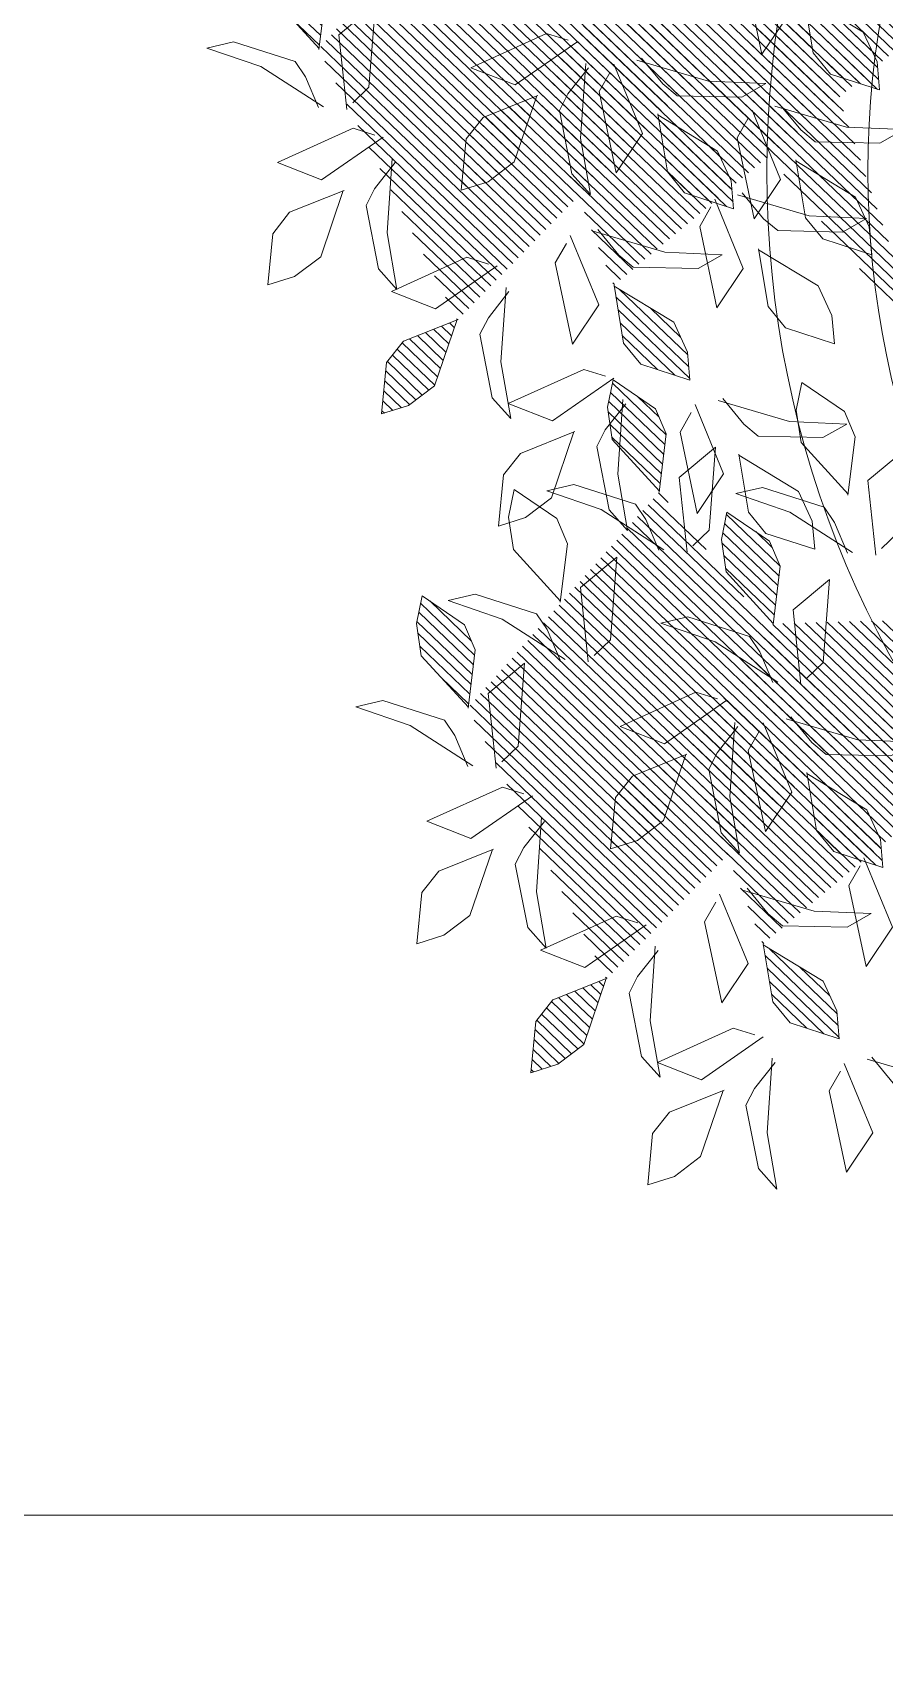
# Model space of a CAD drawing. Header units: millimetres. Extents: x 29001 to 40804, y -8833 to -5892.
# Drawn here: x 30043.81 to 30060.66, y -8650.95 to -8618.93 of the extents above; entities that cross this region are included whole.
import ezdxf

# ---------------------------------------------------------------- set-up
doc = ezdxf.new("R2010")
doc.units = ezdxf.units.MM
doc.linetypes.add('ACAD_ISO03W100', pattern=[30, 12, -18])
doc.layers.get('0').update_dxf_attribs({"lineweight": 0})
for name, color, linetype, lineweight in [('250', 250, 'Continuous', 0), ('saksı', 180, 'Continuous', 0), ('wipeout', 254, 'Continuous', 0), ('xxx_Auto_Tefris_Tefris', 32, 'Continuous', 0)]:
    doc.layers.add(name, color=color, linetype=linetype, lineweight=lineweight)
pattern_1 = [(45, (-1654802.840952, 54994.59927), (-0.0105615167031, 0.0105615167031), [])]
pattern_2 = [(45, (-1654802.583758, 54995.853821), (-0.0105615167031, 0.0105615167031), [])]

# ---------------------------------------------------------------- blocks, each defined once
blk = doc.blocks.new('TÜM LAYOOUT')
at = {"color": 116, "lineweight": 0, "true_color": 0x136734}
blk.add_lwpolyline([(1796.265, -1873.449), (1796.265, -1879.961), (2296.265, -1879.961), (2296.265, -2326.455), (633.129, -2326.455), (633.129, -2358.948)], dxfattribs=at)
blk = doc.blocks.new('U1')
at = {"lineweight": 0, "true_color": 0x6c822b}
h = blk.add_hatch(dxfattribs=at)
h.set_pattern_fill('ANSI31', color=67, scale=0.11949, style=0)
h.set_pattern_definition(pattern_2)
edge = h.paths.add_edge_path()
edge.add_line((-2359703.9731, 78421.9531), (-2359703.9572, 78422.0633))
edge.add_line((-2359703.9572, 78422.0633), (-2359703.9252, 78422.1041))
edge.add_line((-2359703.9252, 78422.1041), (-2359703.8329, 78422.1361))
edge.add_line((-2359703.8329, 78422.1361), (-2359703.8364, 78422.0828))
edge.add_line((-2359703.8364, 78422.0828), (-2359703.8613, 78422.0261))
edge.add_line((-2359703.8613, 78422.0261), (-2359703.9732, 78421.9551))
edge.add_line((-2359704.254, 78422.1725), (-2359704.2381, 78422.2828))
edge.add_line((-2359704.2381, 78422.2828), (-2359704.2061, 78422.3236))
edge.add_line((-2359704.2061, 78422.3236), (-2359704.1138, 78422.3555))
edge.add_line((-2359704.1138, 78422.3555), (-2359704.1173, 78422.3023))
edge.add_line((-2359704.1173, 78422.3023), (-2359704.1422, 78422.2455))
edge.add_line((-2359704.1422, 78422.2455), (-2359704.254, 78422.1745))
edge.add_line((-2359704.6405, 78422.5546), (-2359704.7447, 78422.5939))
edge.add_line((-2359704.7447, 78422.5939), (-2359704.7776, 78422.6339))
edge.add_line((-2359704.7776, 78422.6339), (-2359704.789, 78422.7309))
edge.add_line((-2359704.789, 78422.7309), (-2359704.7377, 78422.716))
edge.add_line((-2359704.7377, 78422.716), (-2359704.6876, 78422.6795))
edge.add_line((-2359704.6876, 78422.6795), (-2359704.6424, 78422.555))
edge.add_line((-2359704.8937, 78422.0377), (-2359704.8779, 78421.9274))
edge.add_line((-2359704.8779, 78421.9274), (-2359704.897, 78421.8792))
edge.add_line((-2359704.897, 78421.8792), (-2359704.9766, 78421.8225))
edge.add_line((-2359704.9766, 78421.8225), (-2359704.9882, 78421.8746))
edge.add_line((-2359704.9882, 78421.8746), (-2359704.9804, 78421.9361))
edge.add_line((-2359704.9804, 78421.9361), (-2359704.8931, 78422.0358))
edge.add_line((-2359704.5233, 78421.6356), (-2359704.5075, 78421.5253))
edge.add_line((-2359704.5075, 78421.5253), (-2359704.5267, 78421.4771))
edge.add_line((-2359704.5267, 78421.4771), (-2359704.6062, 78421.4204))
edge.add_line((-2359704.6062, 78421.4204), (-2359704.6178, 78421.4725))
edge.add_line((-2359704.6178, 78421.4725), (-2359704.61, 78421.534))
edge.add_line((-2359704.61, 78421.534), (-2359704.5227, 78421.6337))
edge.add_line((-2359703.7529, 78422.6363), (-2359703.737, 78422.7465))
edge.add_line((-2359703.737, 78422.7465), (-2359703.705, 78422.7873))
edge.add_line((-2359703.705, 78422.7873), (-2359703.6127, 78422.8193))
edge.add_line((-2359703.6127, 78422.8193), (-2359703.6162, 78422.7661))
edge.add_line((-2359703.6162, 78422.7661), (-2359703.6411, 78422.7093))
edge.add_line((-2359703.6411, 78422.7093), (-2359703.753, 78422.6383))
h = blk.add_hatch(dxfattribs=at)
h.set_pattern_fill('ANSI31', color=67, scale=0.11949, style=0)
h.set_pattern_definition(pattern_2)
edge = h.paths.add_edge_path()
edge.add_line((-2359704.3435, 78422.4956), (-2359704.3275, 78422.6059))
edge.add_line((-2359704.3275, 78422.6059), (-2359704.2956, 78422.6467))
edge.add_line((-2359704.2956, 78422.6467), (-2359704.2033, 78422.6786))
edge.add_line((-2359704.2033, 78422.6786), (-2359704.2068, 78422.6254))
edge.add_line((-2359704.2068, 78422.6254), (-2359704.2317, 78422.5686))
edge.add_line((-2359704.2317, 78422.5686), (-2359704.3435, 78422.4976))
edge.add_line((-2359704.4808, 78422.1333), (-2359704.585, 78422.1726))
edge.add_line((-2359704.585, 78422.1726), (-2359704.618, 78422.2126))
edge.add_line((-2359704.618, 78422.2126), (-2359704.6293, 78422.3097))
edge.add_line((-2359704.6293, 78422.3097), (-2359704.5781, 78422.2947))
edge.add_line((-2359704.5781, 78422.2947), (-2359704.528, 78422.2582))
edge.add_line((-2359704.528, 78422.2582), (-2359704.4827, 78422.1337))
edge.add_line((-2359704.3126, 78421.8909), (-2359704.2968, 78421.7806))
edge.add_line((-2359704.2968, 78421.7806), (-2359704.3159, 78421.7324))
edge.add_line((-2359704.3159, 78421.7324), (-2359704.3955, 78421.6757))
edge.add_line((-2359704.3955, 78421.6757), (-2359704.4071, 78421.7278))
edge.add_line((-2359704.4071, 78421.7278), (-2359704.3993, 78421.7893))
edge.add_line((-2359704.3993, 78421.7893), (-2359704.312, 78421.889))
edge.add_line((-2359703.5782, 78421.8845), (-2359703.5624, 78421.7742))
edge.add_line((-2359703.5624, 78421.7742), (-2359703.5816, 78421.7261))
edge.add_line((-2359703.5816, 78421.7261), (-2359703.6612, 78421.6694))
edge.add_line((-2359703.6612, 78421.6694), (-2359703.6728, 78421.7214))
edge.add_line((-2359703.6728, 78421.7214), (-2359703.6649, 78421.7829))
edge.add_line((-2359703.6649, 78421.7829), (-2359703.5776, 78421.8826))
at = {"lineweight": 0}
h = blk.add_hatch(dxfattribs=at)
h.set_pattern_fill('ANSI31', color=63, scale=0.11949, style=0)
h.set_pattern_definition(pattern_1)
edge = h.paths.add_edge_path()
edge.add_line((-2359704.2303, 78420.6985), (-2359704.2144, 78420.8088))
edge.add_line((-2359704.2144, 78420.8088), (-2359704.1824, 78420.8496))
edge.add_line((-2359704.1824, 78420.8496), (-2359704.0901, 78420.8815))
edge.add_line((-2359704.0901, 78420.8815), (-2359704.0936, 78420.8283))
edge.add_line((-2359704.0936, 78420.8283), (-2359704.1185, 78420.7715))
edge.add_line((-2359704.1185, 78420.7715), (-2359704.2304, 78420.7005))
edge.add_line((-2359704.5112, 78420.918), (-2359704.4952, 78421.0282))
edge.add_line((-2359704.4952, 78421.0282), (-2359704.4633, 78421.069))
edge.add_line((-2359704.4633, 78421.069), (-2359704.371, 78421.101))
edge.add_line((-2359704.371, 78421.101), (-2359704.3745, 78421.0477))
edge.add_line((-2359704.3745, 78421.0477), (-2359704.3994, 78420.991))
edge.add_line((-2359704.3994, 78420.991), (-2359704.5112, 78420.92))
edge.add_line((-2359704.8976, 78421.3), (-2359705.0019, 78421.3393))
edge.add_line((-2359705.0019, 78421.3393), (-2359705.0348, 78421.3793))
edge.add_line((-2359705.0348, 78421.3793), (-2359705.0461, 78421.4764))
edge.add_line((-2359705.0461, 78421.4764), (-2359704.9949, 78421.4614))
edge.add_line((-2359704.9949, 78421.4614), (-2359704.9448, 78421.4249))
edge.add_line((-2359704.9448, 78421.4249), (-2359704.8996, 78421.3004))
edge.add_line((-2359705.1509, 78420.7831), (-2359705.1351, 78420.6729))
edge.add_line((-2359705.1351, 78420.6729), (-2359705.1542, 78420.6247))
edge.add_line((-2359705.1542, 78420.6247), (-2359705.2338, 78420.568))
edge.add_line((-2359705.2338, 78420.568), (-2359705.2454, 78420.6201))
edge.add_line((-2359705.2454, 78420.6201), (-2359705.2376, 78420.6816))
edge.add_line((-2359705.2376, 78420.6816), (-2359705.1503, 78420.7812))
edge.add_line((-2359704.7805, 78420.381), (-2359704.7647, 78420.2707))
edge.add_line((-2359704.7647, 78420.2707), (-2359704.7839, 78420.2226))
edge.add_line((-2359704.7839, 78420.2226), (-2359704.8634, 78420.1659))
edge.add_line((-2359704.8634, 78420.1659), (-2359704.875, 78420.218))
edge.add_line((-2359704.875, 78420.218), (-2359704.8672, 78420.2795))
edge.add_line((-2359704.8672, 78420.2795), (-2359704.7799, 78420.3791))
edge.add_line((-2359704.0101, 78421.3817), (-2359703.9942, 78421.492))
edge.add_line((-2359703.9942, 78421.492), (-2359703.9622, 78421.5328))
edge.add_line((-2359703.9622, 78421.5328), (-2359703.8699, 78421.5647))
edge.add_line((-2359703.8699, 78421.5647), (-2359703.8734, 78421.5115))
edge.add_line((-2359703.8734, 78421.5115), (-2359703.8983, 78421.4547))
edge.add_line((-2359703.8983, 78421.4547), (-2359704.0101, 78421.3837))
at = {"lineweight": 0, "true_color": 0x6c822b}
h = blk.add_hatch(dxfattribs=at)
h.set_pattern_fill('ANSI31', color=67, scale=0.11949, style=0)
h.set_pattern_definition(pattern_1)
edge = h.paths.add_edge_path()
edge.add_line((-2359704.6007, 78421.2411), (-2359704.5847, 78421.3513))
edge.add_line((-2359704.5847, 78421.3513), (-2359704.5528, 78421.3921))
edge.add_line((-2359704.5528, 78421.3921), (-2359704.4605, 78421.4241))
edge.add_line((-2359704.4605, 78421.4241), (-2359704.464, 78421.3708))
edge.add_line((-2359704.464, 78421.3708), (-2359704.4889, 78421.314))
edge.add_line((-2359704.4889, 78421.314), (-2359704.6007, 78421.243))
edge.add_line((-2359704.738, 78420.8788), (-2359704.8422, 78420.9181))
edge.add_line((-2359704.8422, 78420.9181), (-2359704.8752, 78420.9581))
edge.add_line((-2359704.8752, 78420.9581), (-2359704.8865, 78421.0551))
edge.add_line((-2359704.8865, 78421.0551), (-2359704.8353, 78421.0402))
edge.add_line((-2359704.8353, 78421.0402), (-2359704.7852, 78421.0037))
edge.add_line((-2359704.7852, 78421.0037), (-2359704.7399, 78420.8792))
edge.add_line((-2359704.5698, 78420.6363), (-2359704.554, 78420.5261))
edge.add_line((-2359704.554, 78420.5261), (-2359704.5731, 78420.4779))
edge.add_line((-2359704.5731, 78420.4779), (-2359704.6527, 78420.4212))
edge.add_line((-2359704.6527, 78420.4212), (-2359704.6643, 78420.4733))
edge.add_line((-2359704.6643, 78420.4733), (-2359704.6565, 78420.5348))
edge.add_line((-2359704.6565, 78420.5348), (-2359704.5692, 78420.6344))
edge.add_line((-2359703.8354, 78420.6299), (-2359703.8196, 78420.5197))
edge.add_line((-2359703.8196, 78420.5197), (-2359703.8388, 78420.4715))
edge.add_line((-2359703.8388, 78420.4715), (-2359703.9183, 78420.4148))
edge.add_line((-2359703.9183, 78420.4148), (-2359703.93, 78420.4669))
edge.add_line((-2359703.93, 78420.4669), (-2359703.9221, 78420.5284))
edge.add_line((-2359703.9221, 78420.5284), (-2359703.8348, 78420.628))
at = {"color": 67, "lineweight": 0, "true_color": 0x6c822b}
for points in [[(-2359704.142, 78422.7149), (-2359704.103, 78422.7646), (-2359704.0764, 78422.7876), (-2359703.9538, 78422.7929), (-2359703.9077, 78422.7681), (-2359704.016, 78422.761), (-2359704.1509, 78422.7184)], [(-2359704.5428, 78422.5039), (-2359704.5829, 78422.5528), (-2359704.5997, 78422.5837), (-2359704.5785, 78422.7045), (-2359704.5443, 78422.7442), (-2359704.5607, 78422.637), (-2359704.5482, 78422.496)], [(-2359704.3633, 78422.6679), (-2359704.404, 78422.6542), (-2359704.5486, 78422.7163), (-2359704.4656, 78422.7508), (-2359704.3473, 78422.6719)], [(-2359704.3435, 78422.4956), (-2359704.3275, 78422.6059), (-2359704.2956, 78422.6467), (-2359704.2033, 78422.6786), (-2359704.2068, 78422.6254), (-2359704.2317, 78422.5686), (-2359704.3435, 78422.4976)], [(-2359704.4319, 78422.4147), (-2359704.4539, 78422.4515), (-2359704.4245, 78422.606), (-2359704.3729, 78422.5324), (-2359704.4245, 78422.3999)], [(-2359704.5804, 78422.4509), (-2359704.6211, 78422.4372), (-2359704.7657, 78422.4993), (-2359704.6827, 78422.5337), (-2359704.5645, 78422.4549)], [(-2359704.1568, 78422.3513), (-2359704.1789, 78422.3881), (-2359704.1494, 78422.5427), (-2359704.0979, 78422.469), (-2359704.1494, 78422.3366)], [(-2359704.7535, 78422.255), (-2359704.7936, 78422.3038), (-2359704.8104, 78422.3348), (-2359704.7892, 78422.4556), (-2359704.755, 78422.4953), (-2359704.7714, 78422.388), (-2359704.7589, 78422.2471)], [(-2359704.3719, 78422.3893), (-2359704.3329, 78422.439), (-2359704.3062, 78422.4621), (-2359704.1837, 78422.4674), (-2359704.1376, 78422.4426), (-2359704.2459, 78422.4355), (-2359704.3808, 78422.3929)], [(-2359704.254, 78422.1725), (-2359704.2381, 78422.2828), (-2359704.2061, 78422.3236), (-2359704.1138, 78422.3555), (-2359704.1173, 78422.3023), (-2359704.1422, 78422.2455), (-2359704.254, 78422.1745)], [(-2359704.4808, 78422.1333), (-2359704.585, 78422.1726), (-2359704.618, 78422.2126), (-2359704.6293, 78422.3097), (-2359704.5781, 78422.2947), (-2359704.528, 78422.2582), (-2359704.4827, 78422.1337)], [(-2359704.3831, 78422.0827), (-2359704.4233, 78422.1315), (-2359704.4401, 78422.1625), (-2359704.4189, 78422.2833), (-2359704.3847, 78422.323), (-2359704.4011, 78422.2157), (-2359704.3885, 78422.0747)], [(-2359704.3424, 78422.0916), (-2359704.3644, 78422.1284), (-2359704.335, 78422.283), (-2359704.2834, 78422.2093), (-2359704.335, 78422.0769)], [(-2359704.8318, 78422.1403), (-2359704.8002, 78422.1112), (-2359704.7848, 78421.9546), (-2359704.855, 78422.0107), (-2359704.843, 78422.1523)], [(-2359704.2824, 78422.0663), (-2359704.2434, 78422.116), (-2359704.2167, 78422.139), (-2359704.0942, 78422.1444), (-2359704.0481, 78422.1195), (-2359704.1564, 78422.1124), (-2359704.2913, 78422.0698)], [(-2359704.4208, 78422.0296), (-2359704.4615, 78422.0159), (-2359704.6061, 78422.078), (-2359704.5231, 78422.1125), (-2359704.4048, 78422.0336)], [(-2359704.3153, 78422.0009), (-2359704.3387, 78421.9422), (-2359704.3578, 78421.9125), (-2359704.4738, 78421.8728), (-2359704.5251, 78421.8837), (-2359704.4232, 78421.921), (-2359704.3058, 78422)], [(-2359704.2507, 78421.9935), (-2359704.2191, 78421.9644), (-2359704.2037, 78421.8078), (-2359704.274, 78421.8639), (-2359704.2619, 78422.0055)], [(-2359704.7176, 78421.9498), (-2359704.741, 78421.8911), (-2359704.7601, 78421.8615), (-2359704.8761, 78421.8218), (-2359704.9274, 78421.8326), (-2359704.8255, 78421.87), (-2359704.7081, 78421.9489)], [(-2359704.653, 78421.9424), (-2359704.6214, 78421.9133), (-2359704.606, 78421.7567), (-2359704.6762, 78421.8128), (-2359704.6642, 78421.9545)], [(-2359704.3126, 78421.8909), (-2359704.2968, 78421.7806), (-2359704.3159, 78421.7324), (-2359704.3955, 78421.6757), (-2359704.4071, 78421.7278), (-2359704.3993, 78421.7893), (-2359704.312, 78421.889)], [(-2359704.7149, 78421.8398), (-2359704.6991, 78421.7295), (-2359704.7182, 78421.6814), (-2359704.7978, 78421.6247), (-2359704.8094, 78421.6768), (-2359704.8016, 78421.7383), (-2359704.7143, 78421.8379)], [(-2359704.1684, 78421.7583), (-2359704.1919, 78421.6996), (-2359704.2109, 78421.67), (-2359704.3269, 78421.6303), (-2359704.3782, 78421.6411), (-2359704.2763, 78421.6785), (-2359704.1589, 78421.7574)], [(-2359704.1038, 78421.7509), (-2359704.0722, 78421.7218), (-2359704.0569, 78421.5652), (-2359704.1271, 78421.6213), (-2359704.115, 78421.763)], [(-2359704.526, 78421.7455), (-2359704.5495, 78421.6868), (-2359704.5685, 78421.6572), (-2359704.6845, 78421.6175), (-2359704.7358, 78421.6283), (-2359704.6339, 78421.6657), (-2359704.5165, 78421.7446)], [(-2359704.4614, 78421.7382), (-2359704.4298, 78421.7091), (-2359704.4145, 78421.5525), (-2359704.4847, 78421.6086), (-2359704.4726, 78421.7502)], [(-2359704.3708, 78421.5666), (-2359704.3549, 78421.6768), (-2359704.3229, 78421.7176), (-2359704.2306, 78421.7496), (-2359704.2341, 78421.6963), (-2359704.259, 78421.6396), (-2359704.3708, 78421.5686)], [(-2359704.4592, 78421.4856), (-2359704.4813, 78421.5224), (-2359704.4518, 78421.677), (-2359704.4003, 78421.6034), (-2359704.4518, 78421.4709)], [(-2359704.1657, 78421.6483), (-2359704.1499, 78421.5381), (-2359704.1691, 78421.4899), (-2359704.2486, 78421.4332), (-2359704.2602, 78421.4853), (-2359704.2524, 78421.5468), (-2359704.1651, 78421.6464)], [(-2359704.3992, 78421.4603), (-2359704.3602, 78421.51), (-2359704.3335, 78421.5331), (-2359704.211, 78421.5384), (-2359704.1649, 78421.5136), (-2359704.2732, 78421.5065), (-2359704.4081, 78421.4639)], [(-2359704.3256, 78421.1777), (-2359704.3097, 78421.2879), (-2359704.2777, 78421.3287), (-2359704.1854, 78421.3607), (-2359704.1889, 78421.3074), (-2359704.2138, 78421.2507), (-2359704.3256, 78421.1797)], [(-2359704.689, 78421.1601), (-2359704.7111, 78421.1969), (-2359704.6817, 78421.3515), (-2359704.6301, 78421.2779), (-2359704.6817, 78421.1454)], [(-2359704.8376, 78421.1963), (-2359704.8783, 78421.1827), (-2359705.0229, 78421.2447), (-2359704.9399, 78421.2792), (-2359704.8216, 78421.2003)], [(-2359704.414, 78421.0967), (-2359704.4361, 78421.1335), (-2359704.4066, 78421.2881), (-2359704.3551, 78421.2145), (-2359704.4066, 78421.082)], [(-2359704.6291, 78421.1348), (-2359704.5901, 78421.1845), (-2359704.5634, 78421.2076), (-2359704.4409, 78421.2129), (-2359704.3948, 78421.188), (-2359704.5031, 78421.1809), (-2359704.638, 78421.1383)], [(-2359704.2514, 78421.0107), (-2359704.2354, 78421.121), (-2359704.2035, 78421.1618), (-2359704.1111, 78421.1937), (-2359704.1147, 78421.1405), (-2359704.1395, 78421.0837), (-2359704.2514, 78421.0127)], [(-2359704.354, 78421.0714), (-2359704.315, 78421.1211), (-2359704.2884, 78421.1442), (-2359704.1658, 78421.1495), (-2359704.1197, 78421.1247), (-2359704.228, 78421.1176), (-2359704.3629, 78421.075)], [(-2359704.3397, 78420.9298), (-2359704.3618, 78420.9666), (-2359704.3324, 78421.1212), (-2359704.2808, 78421.0475), (-2359704.3324, 78420.9151)], [(-2359704.5112, 78420.918), (-2359704.4952, 78421.0282), (-2359704.4633, 78421.069), (-2359704.371, 78421.101), (-2359704.3745, 78421.0477), (-2359704.3994, 78420.991), (-2359704.5112, 78420.92)], [(-2359704.738, 78420.8788), (-2359704.8422, 78420.9181), (-2359704.8752, 78420.9581), (-2359704.8865, 78421.0551), (-2359704.8353, 78421.0402), (-2359704.7852, 78421.0037), (-2359704.7399, 78420.8792)], [(-2359704.6403, 78420.8281), (-2359704.6805, 78420.8769), (-2359704.6972, 78420.9079), (-2359704.6761, 78421.0287), (-2359704.6419, 78421.0684), (-2359704.6583, 78420.9611), (-2359704.6457, 78420.8202)], [(-2359704.5996, 78420.837), (-2359704.6216, 78420.8738), (-2359704.5922, 78421.0284), (-2359704.5406, 78420.9548), (-2359704.5922, 78420.8223)], [(-2359704.2798, 78420.9045), (-2359704.2408, 78420.9542), (-2359704.2141, 78420.9772), (-2359704.0916, 78420.9826), (-2359704.0454, 78420.9577), (-2359704.1538, 78420.9506), (-2359704.2887, 78420.908)], [(-2359704.5396, 78420.8117), (-2359704.5006, 78420.8614), (-2359704.4739, 78420.8845), (-2359704.3514, 78420.8898), (-2359704.3053, 78420.865), (-2359704.4136, 78420.8579), (-2359704.5485, 78420.8153)], [(-2359704.2303, 78420.6985), (-2359704.2144, 78420.8088), (-2359704.1824, 78420.8496), (-2359704.0901, 78420.8815), (-2359704.0936, 78420.8283), (-2359704.1185, 78420.7715), (-2359704.2304, 78420.7005)], [(-2359704.678, 78420.775), (-2359704.7187, 78420.7614), (-2359704.8633, 78420.8234), (-2359704.7803, 78420.8579), (-2359704.662, 78420.7791)], [(-2359704.3187, 78420.6176), (-2359704.3408, 78420.6544), (-2359704.3113, 78420.8089), (-2359704.2598, 78420.7353), (-2359704.3113, 78420.6028)]]:
    blk.add_lwpolyline(points, dxfattribs=at)
at = {"color": 63, "lineweight": 0}
for points in [[(-2359704.5829, 78421.4664), (-2359704.623, 78421.5152), (-2359704.6398, 78421.5462), (-2359704.6186, 78421.667), (-2359704.5844, 78421.7067), (-2359704.6008, 78421.5994), (-2359704.5882, 78421.4585)], [(-2359704.5233, 78421.6356), (-2359704.5075, 78421.5253), (-2359704.5267, 78421.4771), (-2359704.6062, 78421.4204), (-2359704.6178, 78421.4725), (-2359704.61, 78421.534), (-2359704.5227, 78421.6337)], [(-2359704.6205, 78421.4133), (-2359704.6612, 78421.3997), (-2359704.8058, 78421.4617), (-2359704.7228, 78421.4962), (-2359704.6045, 78421.4173)], [(-2359704.6007, 78421.2411), (-2359704.5847, 78421.3513), (-2359704.5528, 78421.3921), (-2359704.4605, 78421.4241), (-2359704.464, 78421.3708), (-2359704.4889, 78421.314), (-2359704.6007, 78421.243)], [(-2359705.1509, 78420.7831), (-2359705.1351, 78420.6729), (-2359705.1542, 78420.6247), (-2359705.2338, 78420.568), (-2359705.2454, 78420.6201), (-2359705.2376, 78420.6816), (-2359705.1503, 78420.7812)]]:
    blk.add_lwpolyline(points, dxfattribs=at)
at = {"layer": '250', "lineweight": 0}
for points in [[(-2359704.3257, 78422.7209), (-2359704.3658, 78422.7698), (-2359704.3826, 78422.8008), (-2359704.3614, 78422.9215), (-2359704.3272, 78422.9613), (-2359704.3436, 78422.854), (-2359704.3311, 78422.713)], [(-2359704.4233, 78422.7716), (-2359704.5276, 78422.8109), (-2359704.5605, 78422.8509), (-2359704.5718, 78422.9479), (-2359704.5206, 78422.933), (-2359704.4705, 78422.8965), (-2359704.4253, 78422.772)], [(-2359704.202, 78422.7402), (-2359704.2241, 78422.777), (-2359704.1946, 78422.9316), (-2359704.1431, 78422.8579), (-2359704.1946, 78422.7255)], [(-2359704.6405, 78422.5546), (-2359704.7447, 78422.5939), (-2359704.7776, 78422.6339), (-2359704.789, 78422.7309), (-2359704.7377, 78422.716), (-2359704.6876, 78422.6795), (-2359704.6424, 78422.555)], [(-2359704.8512, 78422.3057), (-2359704.9554, 78422.345), (-2359704.9884, 78422.385), (-2359704.9997, 78422.482), (-2359704.9485, 78422.4671), (-2359704.8983, 78422.4306), (-2359704.8531, 78422.306)], [(-2359704.7911, 78422.2019), (-2359704.8318, 78422.1883), (-2359704.9764, 78422.2503), (-2359704.8935, 78422.2848), (-2359704.7752, 78422.2059)], [(-2359704.8964, 78422.1477), (-2359704.9198, 78422.089), (-2359704.9389, 78422.0593), (-2359705.0549, 78422.0196), (-2359705.1062, 78422.0305), (-2359705.0043, 78422.0678), (-2359704.8869, 78422.1468)], [(-2359704.8937, 78422.0377), (-2359704.8779, 78421.9274), (-2359704.897, 78421.8792), (-2359704.9766, 78421.8225), (-2359704.9882, 78421.8746), (-2359704.9804, 78421.9361), (-2359704.8931, 78422.0358)], [(-2359704.6805, 78421.517), (-2359704.7847, 78421.5564), (-2359704.8177, 78421.5964), (-2359704.829, 78421.6934), (-2359704.7778, 78421.6785), (-2359704.7277, 78421.642), (-2359704.6825, 78421.5174)], [(-2359704.8, 78421.2494), (-2359704.8401, 78421.2982), (-2359704.8569, 78421.3292), (-2359704.8357, 78421.45), (-2359704.8015, 78421.4897), (-2359704.8179, 78421.3824), (-2359704.8054, 78421.2415)], [(-2359704.8976, 78421.3), (-2359705.0019, 78421.3393), (-2359705.0348, 78421.3793), (-2359705.0461, 78421.4764), (-2359704.9949, 78421.4614), (-2359704.9448, 78421.4249), (-2359704.8996, 78421.3004)], [(-2359705.0107, 78421.0004), (-2359705.0508, 78421.0493), (-2359705.0676, 78421.0803), (-2359705.0464, 78421.201), (-2359705.0122, 78421.2408), (-2359705.0286, 78421.1335), (-2359705.0161, 78420.9925)], [(-2359705.1084, 78421.0511), (-2359705.2126, 78421.0904), (-2359705.2456, 78421.1304), (-2359705.2569, 78421.2274), (-2359705.2056, 78421.2125), (-2359705.1555, 78421.176), (-2359705.1103, 78421.0515)], [(-2359705.0483, 78420.9474), (-2359705.089, 78420.9337), (-2359705.2336, 78420.9958), (-2359705.1507, 78421.0303), (-2359705.0324, 78420.9514)], [(-2359705.0889, 78420.8857), (-2359705.0574, 78420.8566), (-2359705.042, 78420.7), (-2359705.1122, 78420.7561), (-2359705.1002, 78420.8978)], [(-2359705.1536, 78420.8931), (-2359705.177, 78420.8344), (-2359705.1961, 78420.8048), (-2359705.3121, 78420.7651), (-2359705.3634, 78420.7759), (-2359705.2615, 78420.8133), (-2359705.1441, 78420.8922)]]:
    blk.add_lwpolyline(points, dxfattribs=at)
blk = doc.blocks.new('Sun chair')
at = {"linetype": 'Continuous'}
blk.add_wipeout([(-0.651, 35.898), (-3.015, 35.824), (-5.371, 35.601), (-7.707, 35.231), (-10.016, 34.715), (-12.288, 34.055), (-14.514, 33.254), (-16.685, 32.314), (-16.685, 32.314), (-16.685, 32.314), (-16.685, 32.314), (-16.685, 32.314), (-32.106, 21.254), (-32.106, 21.254), (-32.106, 21.254), (-32.106, 21.254), (-35.051, 17.845), (-35.99, 13.641), (-35.816, 14.666), (-36.476, 12.394), (-36.992, 10.086), (-37.362, 9.782), (-37.584, 7.427), (-37.659, 5.062), (-37.584, 2.698), (-37.362, 0.342), (-36.992, -1.994), (-36.476, -4.303), (-35.816, -6.575), (-35.014, -8.801), (-34.075, -10.972), (-33.001, -13.08), (-31.796, -15.116), (-30.467, -17.073), (-29.017, -18.942), (-27.452, -20.717), (-25.779, -22.39), (-24.005, -23.954), (-22.135, -25.404), (-20.179, -26.734), (-18.142, -23.556), (-16.034, -24.63), (-13.863, -25.57), (-11.637, -26.371), (-9.365, -27.031), (-7.057, -27.547), (-4.72, -27.917), (-2.365, -28.14), (0, -28.214), (2.365, -28.14), (4.72, -27.917), (7.057, -27.547), (9.365, -27.031), (11.637, -26.371), (13.863, -25.57), (16.034, -24.63), (18.142, -23.556), (20.179, -26.734), (22.135, -25.404), (24.005, -23.954), (25.779, -22.39), (27.452, -20.717), (29.017, -18.942), (30.467, -17.073), (31.796, -15.116), (33.001, -13.08), (34.075, -10.972), (35.014, -8.801), (35.816, -6.575), (36.476, -4.303), (36.992, -1.994), (37.362, 0.342), (37.584, 2.698), (37.659, 5.062), (37.584, 7.427), (37.362, 9.782), (36.992, 12.119), (36.476, 14.428), (35.816, 16.7), (35.014, 18.925), (34.075, 19.146), (28.624, 26.381), (28.624, 26.381), (28.624, 26.381), (28.624, 26.381), (28.624, 26.381), (28.624, 26.381), (26.732, 27.83), (23.694, 29.375), (21.737, 30.948), (19.701, 32.152), (15.384, 32.314), (13.212, 33.254), (10.986, 34.055), (8.715, 34.715), (6.406, 35.231), (4.069, 35.601), (1.714, 35.824)], dxfattribs=at).dxf.layer = 'wipeout'
at = {"layer": 'xxx_Auto_Tefris_Tefris', "lineweight": 13, "extrusion": (0, 0, -1)}
blk.add_ellipse((-0.013, 4.928), major_axis=(-34.478, 0), ratio=0.781001, dxfattribs=at)
blk = doc.blocks.new('*U27')
at = {"linetype": 'Continuous', "rotation": 268.6967050193896}
blk.add_blockref('Sun chair', (67.482, 43.465), dxfattribs=at)
blk = doc.blocks.new('MOBİLYALAR')
at = {"lineweight": 0, "extrusion": (-7.374e-13, -3.02e-14, -1), "xscale": 10.42876026018054, "yscale": 10.42876026018054, "zscale": 10.42876026018054, "rotation": 178.8247405303607}
blk.add_blockref('U1', (-24587752.808, 1320105.948), dxfattribs=at)
at = {"color": 0, "linetype": 'ByBlock', "lineweight": -2, "transparency": 16777216, "rotation": 322.8837443313958}
blk.add_blockref('*U27', (795.187, -2254.07), dxfattribs=at)
at = {"color": 240, "linetype": 'ACAD_ISO03W100', "lineweight": 0, "ltscale": 0.5, "true_color": 0xed1f24}
blk.add_lwpolyline([(2296.265, -2326.455), (303.129, -2326.455), (303.129, -1853.449)], dxfattribs=at)
at = {"layer": 'saksı'}
for radius in [20, 18]:
    blk.add_circle((933.536, -2299.884), radius, dxfattribs=at)

msp = doc.modelspace()

# ---------------------------------------------------------------- block references
at = {"color": 6}
msp.add_blockref('TÜM LAYOOUT', (29144.792, -6321.799), dxfattribs=at)

# ---------------------------------------------------------------- next in the draw order: block references
msp.add_blockref('MOBİLYALAR', (29144.792, -6321.799), dxfattribs=at)

doc.saveas('drawing.dxf')
